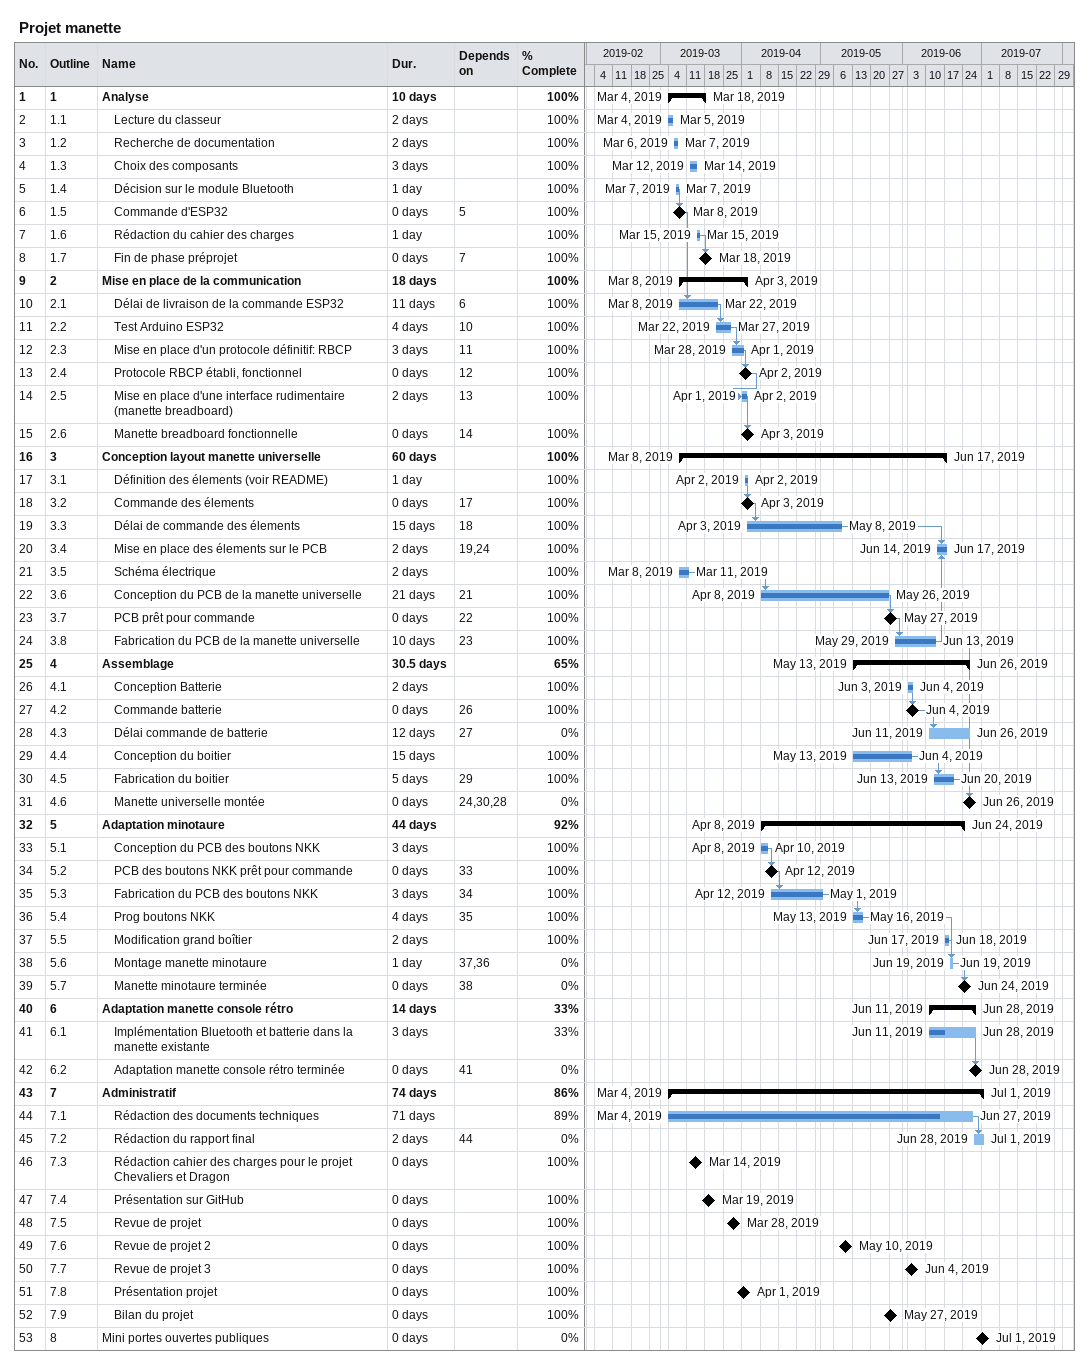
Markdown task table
Projet manette

| ID | WBS | Task | Duration | Start | Finish | Predecessors | % complete |
|---|---|---|---|---|---|---|---|
| 1 | 1 | **Analyse** | 10d | 2019-03-04 | 2019-03-18 |  | 100 |
| 2 | 1.1 | Lecture du classeur | 2d | 2019-03-04 | 2019-03-05 |  | 100 |
| 3 | 1.2 | Recherche de documentation | 2d | 2019-03-06 | 2019-03-07 |  | 100 |
| 4 | 1.3 | Choix des composants | 3d | 2019-03-12 | 2019-03-14 |  | 100 |
| 5 | 1.4 | Décision sur le module Bluetooth | 1d | 2019-03-07 | 2019-03-07 |  | 100 |
| 6 | 1.5 | Commande d'ESP32 | 0d | 2019-03-08 | 2019-03-08 | 5 | 100 |
| 7 | 1.6 | Rédaction du cahier des charges | 1d | 2019-03-15 | 2019-03-15 |  | 100 |
| 8 | 1.7 | Fin de phase préprojet | 0d | 2019-03-18 | 2019-03-18 | 7 | 100 |
| 9 | 2 | **Mise en place de la communication** | 18d | 2019-03-08 | 2019-04-03 |  | 100 |
| 10 | 2.1 | Délai de livraison de la commande ESP32 | 11d | 2019-03-08 | 2019-03-22 | 6 | 100 |
| 11 | 2.2 | Test Arduino ESP32 | 4d | 2019-03-22 | 2019-03-27 | 10 | 100 |
| 12 | 2.3 | Mise en place d'un protocole définitif: RBCP | 3d | 2019-03-28 | 2019-04-01 | 11 | 100 |
| 13 | 2.4 | Protocole RBCP établi, fonctionnel | 0d | 2019-04-02 | 2019-04-02 | 12 | 100 |
| 14 | 2.5 | Mise en place d'une interface rudimentaire (manette breadboard) | 2d | 2019-04-01 | 2019-04-02 | 13 | 100 |
| 15 | 2.6 | Manette breadboard fonctionnelle | 0d | 2019-04-03 | 2019-04-03 | 14 | 100 |
| 16 | 3 | **Conception layout manette universelle** | 60d | 2019-03-08 | 2019-06-17 |  | 100 |
| 17 | 3.1 | Définition des élements (voir README) | 1d | 2019-04-02 | 2019-04-02 |  | 100 |
| 18 | 3.2 | Commande des élements | 0d | 2019-04-03 | 2019-04-03 | 17 | 100 |
| 19 | 3.3 | Délai de commande des élements | 15d | 2019-04-03 | 2019-05-08 | 18 | 100 |
| 20 | 3.4 | Mise en place des élements sur le PCB | 2d | 2019-06-14 | 2019-06-17 | 19, 24 | 100 |
| 21 | 3.5 | Schéma électrique | 2d | 2019-03-08 | 2019-03-11 |  | 100 |
| 22 | 3.6 | Conception du PCB de la manette universelle | 21d | 2019-04-08 | 2019-05-26 | 21 | 100 |
| 23 | 3.7 | PCB prêt pour commande | 0d | 2019-05-27 | 2019-05-27 | 22 | 100 |
| 24 | 3.8 | Fabrication du PCB de la manette universelle | 10d | 2019-05-29 | 2019-06-13 | 23 | 100 |
| 25 | 4 | **Assemblage** | 30.5d | 2019-05-13 | 2019-06-26 |  | 65 |
| 26 | 4.1 | Conception Batterie | 2d | 2019-06-03 | 2019-06-04 |  | 100 |
| 27 | 4.2 | Commande batterie | 0d | 2019-06-04 | 2019-06-04 | 26 | 100 |
| 28 | 4.3 | Délai commande de batterie | 12d | 2019-06-11 | 2019-06-26 | 27 | 0 |
| 29 | 4.4 | Conception du boitier | 15d | 2019-05-13 | 2019-06-04 |  | 100 |
| 30 | 4.5 | Fabrication du boitier | 5d | 2019-06-13 | 2019-06-20 | 29 | 100 |
| 31 | 4.6 | Manette universelle montée | 0d | 2019-06-26 | 2019-06-26 | 24, 30, 28 | 0 |
| 32 | 5 | **Adaptation minotaure** | 44d | 2019-04-08 | 2019-06-24 |  | 92 |
| 33 | 5.1 | Conception du PCB des boutons NKK | 3d | 2019-04-08 | 2019-04-10 |  | 100 |
| 34 | 5.2 | PCB des boutons NKK prêt pour commande | 0d | 2019-04-12 | 2019-04-12 | 33 | 100 |
| 35 | 5.3 | Fabrication du PCB des boutons NKK | 3d | 2019-04-12 | 2019-05-01 | 34 | 100 |
| 36 | 5.4 | Prog boutons NKK | 4d | 2019-05-13 | 2019-05-16 | 35 | 100 |
| 37 | 5.5 | Modification grand boîtier | 2d | 2019-06-17 | 2019-06-18 |  | 100 |
| 38 | 5.6 | Montage manette minotaure | 1d | 2019-06-19 | 2019-06-19 | 37, 36 | 0 |
| 39 | 5.7 | Manette minotaure terminée | 0d | 2019-06-24 | 2019-06-24 | 38 | 0 |
| 40 | 6 | **Adaptation manette console rétro** | 14d | 2019-06-11 | 2019-06-28 |  | 33 |
| 41 | 6.1 | Implémentation Bluetooth et batterie dans la manette existante | 3d | 2019-06-11 | 2019-06-28 |  | 33 |
| 42 | 6.2 | Adaptation manette console rétro terminée | 0d | 2019-06-28 | 2019-06-28 | 41 | 0 |
| 43 | 7 | **Administratif** | 74d | 2019-03-04 | 2019-07-01 |  | 86 |
| 44 | 7.1 | Rédaction des documents techniques | 71d | 2019-03-04 | 2019-06-27 |  | 89 |
| 45 | 7.2 | Rédaction du rapport final | 2d | 2019-06-28 | 2019-07-01 | 44 | 0 |
| 46 | 7.3 | Rédaction cahier des charges pour le projet Chevaliers et Dragon | 0d | 2019-03-14 | 2019-03-14 |  | 100 |
| 47 | 7.4 | Présentation sur GitHub | 0d | 2019-03-19 | 2019-03-19 |  | 100 |
| 48 | 7.5 | Revue de projet | 0d | 2019-03-28 | 2019-03-28 |  | 100 |
| 49 | 7.6 | Revue de projet 2 | 0d | 2019-05-10 | 2019-05-10 |  | 100 |
| 50 | 7.7 | Revue de projet 3 | 0d | 2019-06-04 | 2019-06-04 |  | 100 |
| 51 | 7.8 | Présentation projet | 0d | 2019-04-01 | 2019-04-01 |  | 100 |
| 52 | 7.9 | Bilan du projet | 0d | 2019-05-27 | 2019-05-27 |  | 100 |
| 53 | 8 | Mini portes ouvertes publiques | 0d | 2019-07-01 | 2019-07-01 |  | 0 |
